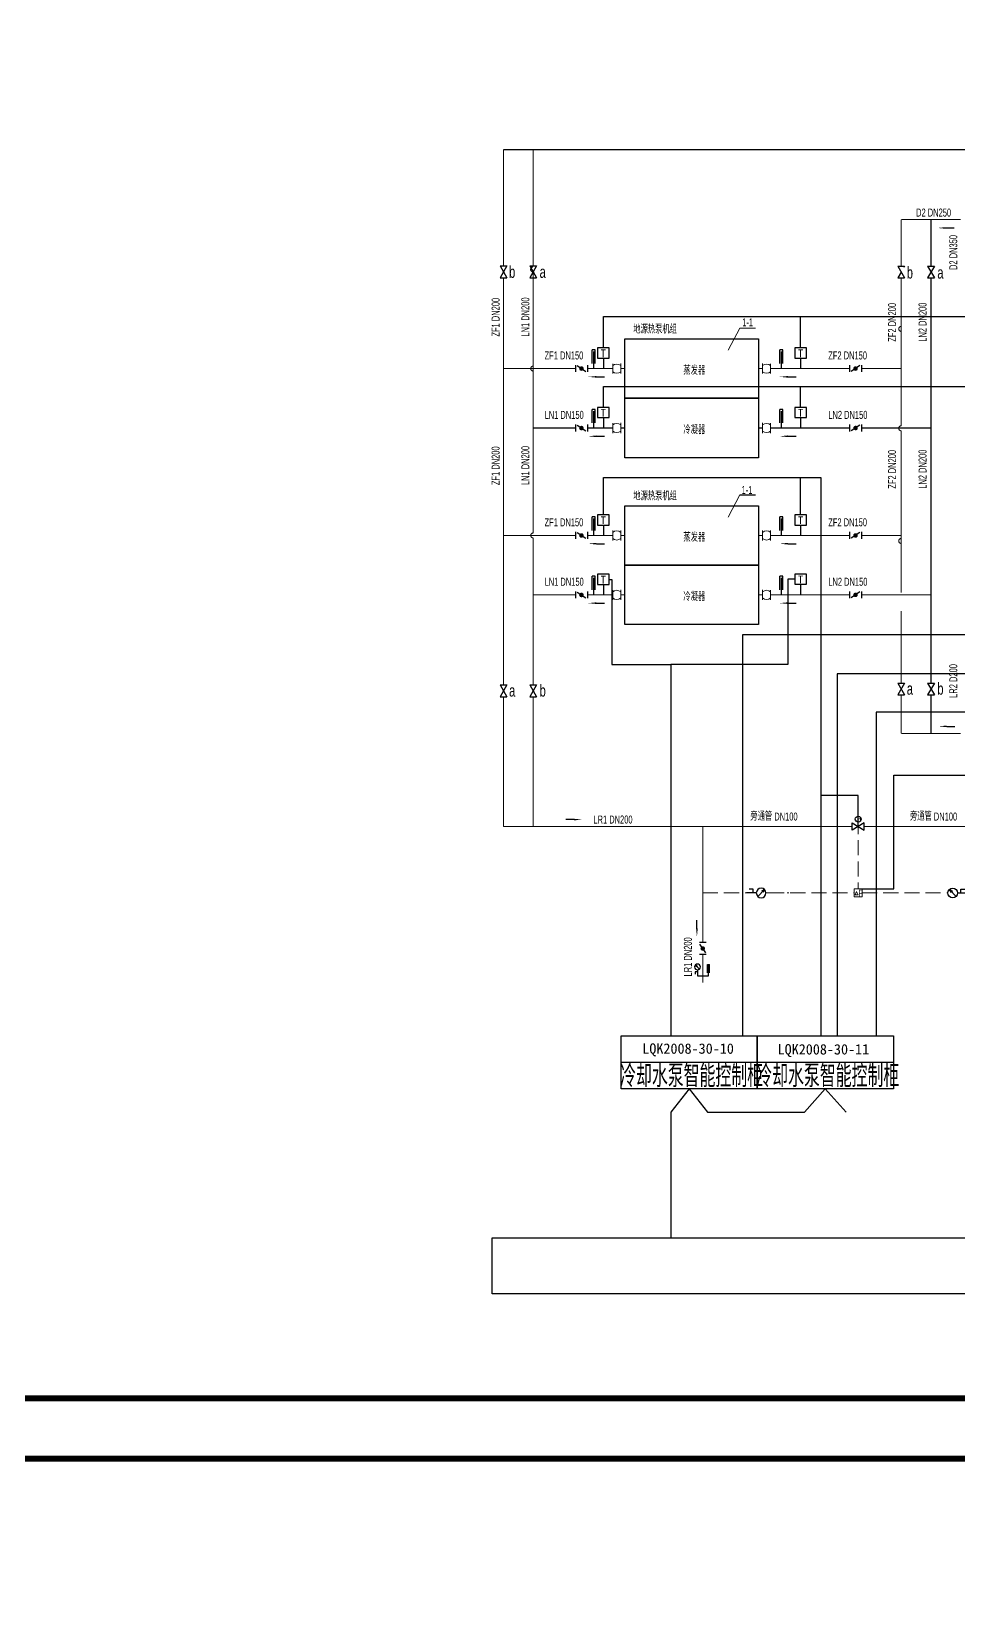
# Model space of a CAD drawing. Extents: x 2166032 to 5302137, y 581493 to 2416206.
# Drawn here: x 2318955 to 2334323, y 839673 to 865568 of the extents above; entities that cross this region are included whole.
import ezdxf
from ezdxf.enums import TextEntityAlignment as Align

# ---------------------------------------------------------------- set-up
doc = ezdxf.new("R2010")
doc.units = 0
doc.header["$LTSCALE"] = 1000
doc.header["$MEASUREMENT"] = 0
doc.linetypes.add('DASH', pattern=[0.35, 0.25, -0.1])
for name, color, linetype, lineweight in [('1-jf', 1, 'Continuous', 20), ('1-LR1', 1, 'Continuous', 50), ('1-标注', 7, 'Continuous', 20), ('1-编号', 3, 'Continuous', 20), ('DN_DIM', 3, 'Continuous', 20), ('NT', 7, 'Continuous', 20)]:
    doc.layers.add(name, color=color, linetype=linetype, lineweight=lineweight)
for name, color, linetype in [('11', 3, 'Continuous'), ('ACS_KT_FM', 3, 'Continuous'), ('ACS_KT_FM_E', 3, 'Continuous'), ('gd', 7, 'Continuous'), ('PUB_TITLE', 137, 'Continuous'), ('SB', 7, 'Continuous')]:
    doc.layers.add(name, color=color, linetype=linetype)
doc.styles.get("Standard").update_dxf_attribs({"font": 'tssdeng.shx', "bigfont": 'tssdchn.shx'})
doc.styles.add('汇通华城', font='')
doc.styles.add('省院', font='院标(恒信)左.shx', dxfattribs={"width": 0.7, "height": 300, "bigfont": '院标(恒信)右.shx'})
doc.styles.add('风管标注', font='省院左.shx', dxfattribs={"width": 0.7, "bigfont": '省院右.shx'})
doc.styles.get('汇通华城').set_extended_font_data('FangSong_GB2312')

# ---------------------------------------------------------------- blocks, each defined once
blk = doc.blocks.new('HDDF')
for p, q in [((-2.47, 1.45), (-2.47, -1.4)), ((1.78, 1.22), (-1.78, -1.17)), ((2.47, 1.45), (2.47, -1.4))]:
    blk.add_line(p, q)
at = {"const_width": 0.944}
blk.add_lwpolyline([(-0.47, 0, 1), (0.47, 0, 1)], format="xyb", close=True, dxfattribs=at)
blk = doc.blocks.new('ylb1')
for p, q in [((-0.8, 2.57), (0.8, 4.16)), ((0.76, 4.16), (0.11, 3.79)), ((0.79, 4.13), (0.42, 3.47)), ((0, 2.25), (0, 0)), ((0, 1.5), (0.9, 1.5)), ((0.9, 1.5), (0.9, 0.6))]:
    blk.add_line(p, q)
blk.add_circle((0, 3.37), 1.12)
blk = doc.blocks.new('DDZF')
for p, q in [((1.5, 0.94), (-1.5, -0.94)), ((-1.5, 0.94), (1.5, -0.94)), ((-1.5, -0.94), (-1.5, 0.94)), ((0, 0), (0, 1.12)), ((1.5, -0.94), (1.5, 0.94))]:
    blk.add_line(p, q)
blk.add_circle((0, 1.88), 0.75)
at = {"width": 0.8}
blk.add_text('M', height=1.12, dxfattribs=at).set_placement((-0.31, 1.32))
blk = doc.blocks.new('A$C58274F54')
for p, q in [((105, 627), (0, 627)), ((0, 169), (0, 627)), ((53, 0), (53, 570)), ((105, 169), (105, 627))]:
    blk.add_line(p, q)

msp = doc.modelspace()

# ---------------------------------------------------------------- linework, layer by layer
for p, q in [((2326722.7, 861681.1), (2326836.5, 861681.1)), ((2326722.7, 861681.1), (2326836.5, 861484)), ((2326836.5, 861681.1), (2326722.7, 861484)), ((2327215.3, 861681.1), (2327329.1, 861681.1)), ((2327215.3, 861681.1), (2327329.1, 861484)), ((2327329.1, 861681.1), (2327215.3, 861484)), ((2333312.8, 861676.1), (2333426.6, 861676.1)), ((2333312.8, 861676.1), (2333426.6, 861479.1)), ((2333369.7, 861577.6), (2333312.8, 861479.1)), ((2333426.6, 861676.1), (2333413, 861652.7)), ((2333805.4, 861676.1), (2333919.1, 861676.1)), ((2333805.4, 861676.1), (2333919.1, 861479.1)), ((2333919.1, 861676.1), (2333805.4, 861479.1)), ((2326722.7, 861484), (2326836.5, 861484)), ((2327215.3, 861484), (2327329.1, 861484)), ((2333312.8, 861479.1), (2333426.6, 861479.1)), ((2333805.4, 861479.1), (2333919.1, 861479.1)), ((2328434.4, 860149.8), (2328434.4, 859977.6)), ((2331703.6, 860149.8), (2331703.6, 859977.6)), ((2328434.4, 859164.7), (2328434.4, 858992.5)), ((2331703.6, 859164.7), (2331703.6, 858992.5)), ((2328434.4, 857384.4), (2328434.4, 857212.2)), ((2331703.6, 857384.4), (2331703.6, 857212.2)), ((2328434.4, 856399.2), (2328434.4, 856227)), ((2331703.6, 856402), (2331703.6, 856229.7)), ((2326722.7, 854734.5), (2326836.5, 854734.5)), ((2326722.7, 854734.5), (2326836.5, 854537.4)), ((2326836.5, 854734.5), (2326722.7, 854537.4)), ((2327215.3, 854734.5), (2327329.1, 854734.5)), ((2327215.3, 854734.5), (2327329.1, 854537.4)), ((2327329.1, 854734.5), (2327215.3, 854537.4)), ((2333312.8, 854765.8), (2333426.6, 854765.8)), ((2333312.8, 854765.8), (2333426.6, 854568.7)), ((2333426.6, 854765.8), (2333312.8, 854568.7)), ((2333312.8, 854568.7), (2333426.6, 854568.7)), ((2333805.4, 854765.8), (2333919.1, 854765.8)), ((2333805.4, 854765.8), (2333919.1, 854568.7)), ((2333919.1, 854765.8), (2333805.4, 854568.7)), ((2333805.4, 854568.7), (2333919.1, 854568.7)), ((2326722.7, 854537.4), (2326836.5, 854537.4)), ((2327215.3, 854537.4), (2327329.1, 854537.4))]:
    msp.add_line(p, q)
at = {"color": 172, "ltscale": 10}
for p, q in [((2328434.4, 860320.5), (2328434.4, 860841.4)), ((2328434.4, 860841.4), (2337576.9, 860841.4)), ((2331703.6, 860320.5), (2331703.6, 860841.4)), ((2328434.4, 859679.4), (2336496.4, 859679.4)), ((2331703.6, 859335.3), (2331703.6, 859679.4)), ((2328434.4, 857555), (2328434.4, 858170.8)), ((2328434.4, 858170.8), (2332038, 858170.8)), ((2331703.6, 857555), (2331703.6, 858170.8)), ((2332038, 858170.8), (2332038, 848918.4)), ((2328575.2, 856484.6), (2328575.2, 855075.7)), ((2331491.5, 856487.3), (2331491.5, 855075.5)), ((2328575.2, 855075.7), (2329553.4, 855075.7)), ((2329553.4, 855075.7), (2329553.4, 848918.4)), ((2331491.5, 855075.5), (2329553.4, 855075.5)), ((2332657, 852903.7), (2332038, 852903.7)), ((2332657, 852510.7), (2332657, 852903.7))]:
    msp.add_line(p, q, dxfattribs=at)
at = {"color": 4, "ltscale": 10}
for p, q in [((2328434.4, 859335.3), (2328434.4, 859679.4)), ((2328533.1, 856484.6), (2328575.2, 856484.6)), ((2331604.9, 856487.3), (2331491.5, 856487.3))]:
    msp.add_line(p, q, dxfattribs=at)
at = {"color": 6, "ltscale": 10}
for p, q in [((2335857.5, 855563.3), (2330738.8, 855563.3)), ((2330738.8, 855563.3), (2330738.8, 848918.4)), ((2335857.5, 854916.2), (2332308.1, 854916.2)), ((2332308.1, 854916.2), (2332308.1, 848918.4)), ((2335857.5, 854281.9), (2332955.3, 854281.9)), ((2332955.3, 854281.9), (2332955.3, 848918.4))]:
    msp.add_line(p, q, dxfattribs=at)
at = {"color": 5, "ltscale": 10}
for p, q in [((2333247.5, 851353.9), (2333247.5, 853237.3)), ((2333247.5, 853237.3), (2335479.4, 853237.3)), ((2332723.3, 851353.9), (2333247.5, 851353.9))]:
    msp.add_line(p, q, dxfattribs=at)
at = {"color": 3}
for p, q in [((2328728.3, 848480.2), (2330984.3, 848480.2)), ((2330984.3, 848480.2), (2333240.2, 848480.2)), ((2326594.4, 845568.8), (2352585.9, 845568.8)), ((2326594.4, 844645.2), (2326594.4, 845568.8)), ((2352585.9, 844645.2), (2326594.4, 844645.2))]:
    msp.add_line(p, q, dxfattribs=at)
at = {"color": 2, "ltscale": 10}
for p, q in [((2329856.3, 848042.1), (2329550.3, 847654.2)), ((2329856.3, 848042.1), (2330162.3, 847654.2)), ((2331766.3, 847654.2), (2332112.2, 848042.1)), ((2332458.2, 847654.2), (2332112.2, 848042.1)), ((2329550.3, 847654.2), (2329550.3, 845568.8)), ((2330162.3, 847654.2), (2331766.3, 847654.2))]:
    msp.add_line(p, q, dxfattribs=at)
for points in [[(2328533.1, 860320.5), (2328335.7, 860320.5), (2328335.7, 860149.8), (2328533.1, 860149.8)], [(2331802.3, 860320.5), (2331604.9, 860320.5), (2331604.9, 860149.8), (2331802.3, 860149.8)], [(2328533.1, 859335.3), (2328335.7, 859335.3), (2328335.7, 859164.7), (2328533.1, 859164.7)], [(2331802.3, 859335.3), (2331604.9, 859335.3), (2331604.9, 859164.7), (2331802.3, 859164.7)], [(2328533.1, 857555), (2328335.7, 857555), (2328335.7, 857384.4), (2328533.1, 857384.4)], [(2331802.3, 857555), (2331604.9, 857555), (2331604.9, 857384.4), (2331802.3, 857384.4)], [(2328533.1, 856569.9), (2328335.7, 856569.9), (2328335.7, 856399.2), (2328533.1, 856399.2)], [(2331802.3, 856572.6), (2331604.9, 856572.6), (2331604.9, 856402), (2331802.3, 856402)]]:
    msp.add_lwpolyline(points, close=True)
at = {"color": 3}
for points in [[(2328728.3, 848918.4), (2330984.3, 848918.4), (2330984.3, 848042.1), (2328728.3, 848042.1)], [(2330984.3, 848918.4), (2333240.2, 848918.4), (2333240.2, 848042.1), (2330984.3, 848042.1)]]:
    msp.add_lwpolyline(points, close=True, dxfattribs=at)
msp.add_circle((2604640.5, 1020101.3), 438608.5)
at = {"layer": '1-jf', "const_width": 18.9}
for points in [[(2326779.6, 863605.4), (2343883.6, 863605.4)], [(2326779.6, 863605.4), (2326779.6, 861681.1)], [(2326779.6, 863605.4), (2326779.6, 861681.1)], [(2326779.6, 863605.4), (2326779.6, 861681.1)], [(2327272.2, 863605.4), (2327272.2, 861681.1)], [(2327272.2, 863605.4), (2327272.2, 861681.1)], [(2327272.2, 863605.4), (2327272.2, 861681.1)], [(2327272.2, 861485.1), (2327272.2, 861580.3)], [(2326779.6, 861485.1), (2326779.6, 854734.5)], [(2327972.4, 859977.6), (2326779.6, 859977.6)], [(2328589.5, 859977.6), (2328169.4, 859977.6)], [(2328789, 859977.6), (2328721.8, 859977.6)], [(2327272.2, 859936.7), (2327272.2, 857253.1)], [(2327972.4, 858993.5), (2327272.2, 858993.5)], [(2328589.5, 858992.5), (2328169.4, 858992.5)], [(2328789, 858992.5), (2328721.8, 858992.5)], [(2327972.4, 857212.2), (2326779.6, 857212.2)], [(2327272.2, 857171.3), (2327272.2, 854734.5)], [(2328589.5, 857212.2), (2328169.4, 857212.2)], [(2328789, 857212.2), (2328721.8, 857212.2)], [(2327972.4, 856228.1), (2327272.2, 856228.1)], [(2328589.5, 856227), (2328169.4, 856227)], [(2328789, 856227), (2328721.8, 856227)], [(2326779.6, 854537.4), (2326779.6, 852387.3)], [(2326779.6, 854537.4), (2326779.6, 852387.3)], [(2327272.2, 854537.4), (2327272.2, 852387.3)], [(2327272.2, 854537.4), (2327272.2, 852387.3)], [(2326779.6, 852387.3), (2330082.5, 852387.3)], [(2330082.5, 852387.3), (2332558.3, 852387.3)], [(2330082.5, 850464.7), (2330082.5, 852387.3)], [(2332755.6, 852387.3), (2335185.6, 852387.3)], [(2330082.5, 849802.5), (2330082.5, 850267.6)]]:
    msp.add_lwpolyline(points, dxfattribs=at)
at = {"layer": '1-jf', "color": 4, "linetype": 'DASH', "const_width": 18.9}
for points in [[(2333369.7, 862447.5), (2333369.7, 861676.1)], [(2333369.7, 862447.5), (2334354.8, 862447.5)], [(2333862.3, 862447.5), (2333862.3, 861676.1)], [(2333369.7, 861717), (2333369.7, 861676.1)], [(2333369.7, 861479.1), (2333369.7, 860676.2)], [(2333369.7, 861479.1), (2333369.7, 859028.6)], [(2333862.3, 861479.1), (2333862.3, 854765.8)], [(2331005.5, 859977.6), (2331072.8, 859977.6)], [(2331205, 859977.6), (2331812.4, 859977.6)], [(2331809.1, 859977.6), (2332514.7, 859977.6)], [(2332711.8, 859977.6), (2333369.7, 859977.6)], [(2331005.5, 858992.5), (2331072.8, 858992.5)], [(2331205, 858992.5), (2331478.3, 858992.5)], [(2331205, 858992.5), (2331812.4, 858992.5)], [(2331809.1, 858992.5), (2332514.7, 858992.5)], [(2332711.8, 858992.5), (2333862.3, 858992.5)], [(2333369.7, 858946.8), (2333369.7, 856265.8)], [(2331005.5, 857212.2), (2331072.8, 857212.2)], [(2331205, 857212.2), (2331812.4, 857212.2)], [(2331809.1, 857212.2), (2332514.7, 857212.2)], [(2332711.8, 857212.2), (2333369.7, 857212.2)], [(2331005.5, 856227), (2331072.8, 856227)], [(2331205, 856227), (2331478.3, 856227)], [(2331205, 856227), (2331812.4, 856227)], [(2331809.1, 856227), (2332514.7, 856227)], [(2332711.8, 856227), (2333862.3, 856227)], [(2333369.7, 855957.2), (2333369.7, 854765.8)], [(2333369.7, 854568.7), (2333369.7, 853970.3)], [(2333369.7, 854568.7), (2333369.7, 853930.3)], [(2333862.3, 854568.7), (2333862.3, 853970.3)], [(2333862.3, 854568.7), (2333862.3, 853930.3)], [(2333369.7, 853930.3), (2334354.8, 853930.3)]]:
    msp.add_lwpolyline(points, dxfattribs=at)
for points in [[(2333369.7, 860676.2, 1), (2333369.7, 860594.4)], [(2333369.7, 859028.6, 1), (2333369.7, 858946.8)], [(2333369.7, 857161.6, 1), (2333369.7, 857079.8)]]:
    msp.add_lwpolyline(points, format="xyb", dxfattribs=at)
at = {"layer": '1-LR1', "const_width": 18.9}
for points in [[(2327270, 861662, 1.0265955), (2327272.2, 861580.3), (2327272.2, 858895.9)], [(2327272.2, 860018.5, 1), (2327272.2, 859936.7)], [(2327272.2, 857253.1, 1), (2327272.2, 857171.3)]]:
    msp.add_lwpolyline(points, format="xyb", dxfattribs=at)
at = {"layer": '1-编号'}
for p, q in [((2330695.4, 860648), (2330501.5, 860281.4)), ((2330695.4, 857882.6), (2330501.5, 857516))]:
    msp.add_line(p, q, dxfattribs=at)
at = {"layer": '1-编号', "const_width": 18.9}
for points in [[(2330957.2, 860648), (2330695.4, 860648)], [(2330957.2, 857882.6), (2330695.4, 857882.6)]]:
    msp.add_lwpolyline(points, dxfattribs=at)
at = {"layer": 'ACS_KT_FM'}
msp.add_line((2329994.4, 849915.5), (2330176.5, 849915.5), dxfattribs=at)
at = {"layer": 'DN_DIM'}
for p, q in [((2328589.5, 859894.2), (2328589.5, 860058.5)), ((2328721.8, 859894.2), (2328721.8, 860061)), ((2331072.8, 859894.2), (2331072.8, 860061)), ((2331205, 859894.2), (2331205, 860058.5)), ((2328589.5, 858909.1), (2328589.5, 859073.4)), ((2328721.8, 858909.1), (2328721.8, 859075.9)), ((2331072.8, 858909.1), (2331072.8, 859075.9)), ((2331205, 858909.1), (2331205, 859073.4)), ((2328589.5, 857128.8), (2328589.5, 857293.1)), ((2328721.8, 857128.8), (2328721.8, 857295.6)), ((2331072.8, 857128.8), (2331072.8, 857295.6)), ((2331205, 857128.8), (2331205, 857293.1)), ((2328589.5, 856143.7), (2328589.5, 856307.9)), ((2328721.8, 856143.7), (2328721.8, 856310.4)), ((2331072.8, 856143.7), (2331072.8, 856310.4)), ((2331205, 856143.7), (2331205, 856307.9))]:
    msp.add_line(p, q, dxfattribs=at)
for centre, start, end in [((2328655.4, 859950.8), 49.7097, 130.2903), ((2331139.2, 859950.8), 49.7097, 130.2903), ((2328655.4, 860004.1), 229.7097, 310.2903), ((2331139.2, 860004.1), 229.7097, 310.2903), ((2328655.4, 858965.7), 49.7097, 130.2903), ((2331139.2, 858965.7), 49.7097, 130.2903), ((2328655.4, 859019), 229.7097, 310.2903), ((2331139.2, 859019), 229.7097, 310.2903), ((2328655.4, 857185.4), 49.7097, 130.2903), ((2328655.4, 857238.7), 229.7097, 310.2903), ((2331139.2, 857185.4), 49.7097, 130.2903), ((2331139.2, 857238.7), 229.7097, 310.2903), ((2328655.4, 856200.3), 49.7097, 130.2903), ((2328655.4, 856253.5), 229.7097, 310.2903), ((2331139.2, 856200.3), 49.7097, 130.2903), ((2331139.2, 856253.5), 229.7097, 310.2903)]:
    msp.add_arc(centre, 102.2, start, end, dxfattribs=at)
at = {"layer": 'gd', "color": 3}
for p, q in [((2334108.8, 862308), (2334245.2, 862308)), ((2328319.4, 859840.8), (2328455.8, 859840.8)), ((2331493.4, 859840.8), (2331629.8, 859840.8)), ((2328319.4, 858855.7), (2328455.8, 858855.7)), ((2331493.4, 858855.7), (2331629.8, 858855.7)), ((2328319.4, 857075.4), (2328455.8, 857075.4)), ((2331493.4, 857075.4), (2331629.8, 857075.4)), ((2328319.4, 856090.2), (2328455.8, 856090.2)), ((2331493.4, 856090.2), (2331629.8, 856090.2)), ((2334124.2, 854048.5), (2334260.6, 854048.5)), ((2327947, 852503.3), (2327810.6, 852503.3)), ((2329984.6, 850698.1), (2329984.6, 850834.5))]:
    msp.add_line(p, q, dxfattribs=at)
for points in [[(2334108.8, 862308, 27.3, 0, 0), (2333972.4, 862308, 0, 0, 0)], [(2328319.4, 859840.8, 27.3, 0, 0), (2328182.9, 859840.8, 0, 0, 0)], [(2331493.4, 859840.8, 27.3, 0, 0), (2331357, 859840.8, 0, 0, 0)], [(2328319.4, 858855.7, 27.3, 0, 0), (2328182.9, 858855.7, 0, 0, 0)], [(2331493.4, 858855.7, 27.3, 0, 0), (2331357, 858855.7, 0, 0, 0)], [(2328319.4, 857075.4, 27.3, 0, 0), (2328182.9, 857075.4, 0, 0, 0)], [(2331493.4, 857075.4, 27.3, 0, 0), (2331357, 857075.4, 0, 0, 0)], [(2328319.4, 856090.2, 27.3, 0, 0), (2328182.9, 856090.2, 0, 0, 0)], [(2331493.4, 856090.2, 27.3, 0, 0), (2331357, 856090.2, 0, 0, 0)], [(2334124.2, 854048.5, 27.3, 0, 0), (2333987.8, 854048.5, 0, 0, 0)], [(2327947, 852503.3, 27.3, 0, 0), (2328083.4, 852503.3, 0, 0, 0)], [(2329984.6, 850698.1, 27.3, 0, 0), (2329984.6, 850561.7, 0, 0, 0)]]:
    msp.add_lwpolyline(points, format="xyseb", dxfattribs=at)
at = {"layer": 'NT', "linetype": 'DASH'}
for p, q in [((2332657, 852510.7), (2332657, 851353.9)), ((2330082.5, 851287.6), (2330807.7, 851287.6)), ((2331128.9, 851287.6), (2331506.8, 851287.6)), ((2331181.4, 851287.6), (2332590.7, 851287.6)), ((2332723.3, 851287.6), (2334143.9, 851287.6))]:
    msp.add_line(p, q, dxfattribs=at)
at = {"layer": 'NT', "ltscale": 0.1}
for p, q in [((2332605.1, 851255), (2332629.7, 851309.5)), ((2332654.3, 851255), (2332605.1, 851255)), ((2332654.3, 851255), (2332629.7, 851309.5))]:
    msp.add_line(p, q, dxfattribs=at)
at = {"layer": 'NT'}
msp.add_lwpolyline([(2332723.3, 851353.9), (2332590.7, 851353.9), (2332590.7, 851221.4), (2332723.3, 851221.4)], close=True, dxfattribs=at)
at = {"layer": 'PUB_TITLE', "const_width": 100}
for points in [[(2313973.2, 841911), (2398073.2, 841911), (2398073.2, 901311), (2313973.2, 901311)], [(2316473.2, 842911), (2397073.2, 842911), (2397073.2, 900311), (2316473.2, 900311)]]:
    msp.add_lwpolyline(points, close=True, dxfattribs=at)
at = {"layer": 'SB', "lineweight": 30}
for points in [[(2328789, 860470.2), (2331005.5, 860470.2), (2331005.5, 859485.1), (2328789, 859485.1)], [(2328789, 859485.1), (2331005.5, 859485.1), (2331005.5, 858499.9), (2328789, 858499.9)], [(2328789, 857704.7), (2331005.5, 857704.7), (2331005.5, 856719.6), (2328789, 856719.6)], [(2328789, 856719.6), (2331005.5, 856719.6), (2331005.5, 855734.5), (2328789, 855734.5)]]:
    msp.add_lwpolyline(points, close=True, dxfattribs=at)

# ---------------------------------------------------------------- block references
at = {"layer": 'ACS_KT_FM', "yscale": 39.93586789089022, "zscale": 0.5629056533100003}
for p, xscale in [((2328070.9, 859977.6), -39.93586789118126), ((2332613.3, 859977.6), 39.93586789118126), ((2328070.9, 858991.4), -39.93586789118126), ((2332613.3, 858992.5), 39.93586789118126), ((2328070.9, 857212.2), -39.93586789118126), ((2332613.3, 857212.2), 39.93586789118126), ((2328070.9, 856226), -39.93586789118126), ((2332613.3, 856227), 39.93586789118126)]:
    msp.add_blockref('HDDF', p, dxfattribs=dict(at, xscale=xscale))
at = {"layer": 'ACS_KT_FM', "color": 0, "yscale": 71.49352121551055, "zscale": 0.4255566739023601}
for p, xscale, rotation in [((2330807.7, 851287.6), -71.49352121521952, 270), ((2334465.1, 851287.6), 71.49352121521952, 90)]:
    msp.add_blockref('ylb1', p, dxfattribs=dict(at, xscale=xscale, rotation=rotation))
at = {"layer": 'ACS_KT_FM', "xscale": 39.93586789089022, "yscale": 39.93586789089022, "zscale": 0.5629056533100003, "rotation": 270}
msp.add_blockref('HDDF', (2330081.4, 850366.2), dxfattribs=at)
at = {"layer": 'ACS_KT_FM', "color": 0}
for name, p, xscale, yscale, zscale in [('ylb1', (2329994.4, 849915.5), -42.89611272944603, 42.89611272944603, 0.255334004341416), ('A$C58274F54', (2330192.1, 849915.5), -0.2955402447842062, 0.2955402448424138, 0.295540245)]:
    msp.add_blockref(name, p, dxfattribs=dict(at, xscale=xscale, yscale=yscale, zscale=zscale))
at = {"layer": 'ACS_KT_FM_E', "xscale": 65.77305154781789, "yscale": 65.77305154805072, "zscale": 0.5846493470933118}
msp.add_blockref('DDZF', (2332657, 852387.3), dxfattribs=at)
at = {"layer": 'SB', "xscale": 0.4925670749507844, "yscale": 0.4925670750671998, "zscale": 0.4925670750000003}
for p in [(2328248, 859977.6), (2331357.9, 859977.6), (2328248, 858992.5), (2331357.9, 858992.5), (2328248, 857212.2), (2331357.9, 857212.2), (2328248, 856227), (2331357.9, 856227)]:
    msp.add_blockref('A$C58274F54', p, dxfattribs=at)

# ---------------------------------------------------------------- texts
at = {"style": '汇通华城'}
for p in [(2328432, 860230.1), (2331701.2, 860230.1), (2328432, 859245), (2331701.2, 859245), (2328432, 857464.6), (2331701.2, 857464.6), (2328432, 856479.5), (2331701.2, 856482.2)]:
    msp.add_text('T', height=128, dxfattribs=at).set_placement(p, align=Align.MIDDLE)
at = {"color": 3, "style": '汇通华城'}
for s, p in [('LQK2008-30-10', (2329838.2, 848688.1)), ('LQK2008-30-11', (2332080.2, 848675.6))]:
    msp.add_text(s, height=171.6, dxfattribs=at).set_placement(p, align=Align.MIDDLE)
at = {"layer": '1-标注', "width": 0.7}
for s, height, style, p in [('D2 DN250', 132.61, '风管标注', (2333616.5, 862496.7)), ('b', 197, '省院', (2326872.2, 861481.5)), ('a', 197, '省院', (2327378, 861481.5)), ('b', 197, '省院', (2333462.3, 861469.9)), ('a', 197, '省院', (2333968.1, 861469.9)), ('地源热泵机组', 132.61, '风管标注', (2328930.6, 860560.4, 8044.3)), ('ZF1 DN150', 132.61, '风管标注', (2327460.7, 860129.2)), ('ZF2 DN150', 132.61, '风管标注', (2332161.2, 860129.2)), ('蒸发器', 132.61, '风管标注', (2329759.7, 859877)), ('LN1 DN150', 132.61, '风管标注', (2327460.7, 859144)), ('LN2 DN150', 132.61, '风管标注', (2332161.2, 859144)), ('冷凝器', 132.61, '风管标注', (2329759.7, 858891.9)), ('地源热泵机组', 132.61, '风管标注', (2328930.6, 857795, 8044.3)), ('ZF1 DN150', 132.61, '风管标注', (2327460.7, 857363.7)), ('ZF2 DN150', 132.61, '风管标注', (2332161.2, 857363.7)), ('蒸发器', 132.61, '风管标注', (2329759.7, 857111.6)), ('LN1 DN150', 132.61, '风管标注', (2327460.7, 856378.6)), ('LN2 DN150', 132.61, '风管标注', (2332161.2, 856378.6)), ('冷凝器', 132.61, '风管标注', (2329759.7, 856126.5)), ('a', 197, '省院', (2326872.2, 854542.1)), ('b', 197, '省院', (2327378, 854542.1)), ('a', 197, '省院', (2333462.3, 854573.4)), ('b', 197, '省院', (2333968.1, 854573.4)), ('LR1 DN200', 132.61, '风管标注', (2328269.3, 852437.7)), ('旁通管 DN100', 132.61, '风管标注', (2330870, 852487.3)), ('旁通管 DN100', 132.61, '风管标注', (2333513.9, 852487.3))]:
    msp.add_text(s, height=height, dxfattribs=dict(at, style=style)).set_placement(p)
at = {"layer": '1-标注', "style": '风管标注', "width": 0.7}
for s, p in [('D2 DN350', (2334298.7, 861611.7)), ('ZF1 DN200', (2326715.1, 860507.9)), ('LN1 DN200', (2327207.6, 860507.9)), ('ZF2 DN200', (2333284.3, 860423.2)), ('LN2 DN200', (2333789.4, 860421.8)), ('LN1 DN200', (2327207.6, 858046.5)), ('ZF1 DN200', (2326715.1, 858046.5)), ('ZF2 DN200', (2333284.3, 857987.2)), ('LN2 DN200', (2333789.4, 857985.8)), ('LR2 D200', (2334298.7, 854521)), ('LR1 DN200', (2329901.6, 849903.2))]:
    msp.add_text(s, height=132.61, rotation=90, dxfattribs=at).set_placement(p)
at = {"layer": '1-编号', "style": '风管标注', "width": 0.7}
for p in [(2330825.7, 860743.9), (2330815, 857965.1)]:
    msp.add_text('1-1', height=132.61, dxfattribs=at).set_placement(p, align=Align.MIDDLE_CENTER)
at = {"layer": '11', "width": 0.75}
for p in [(2329896.8, 848273.1), (2332152.8, 848273.1)]:
    msp.add_text('冷却水泵智能控制柜', height=369.6, dxfattribs=at).set_placement(p, align=Align.MIDDLE)
at = {"layer": 'NT', "ltscale": 0.1, "style": '省院', "width": 0.7}
msp.add_text('P', height=113.7, dxfattribs=at).set_placement((2332657.9, 851230.6))

doc.saveas('drawing.dxf')
